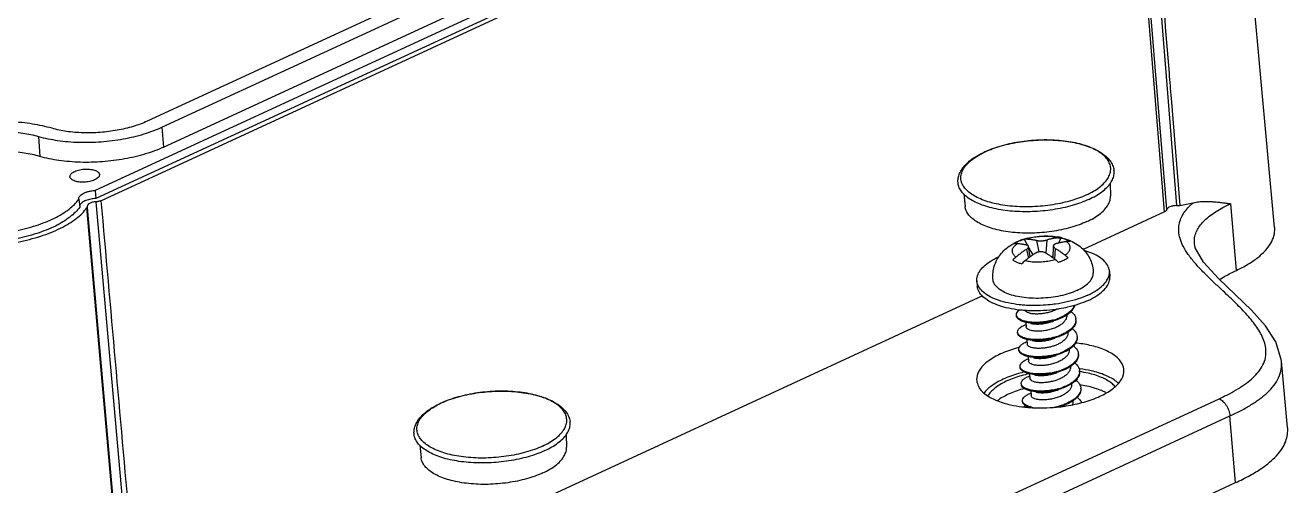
# Model space of a CAD drawing. Header units: millimetres. Extents: x -308 to 1490, y -1725 to -1095.
# Drawn here: x -203.5 to -118, y -1287 to -1255.8 of the extents above; entities that cross this region are included whole.
import ezdxf

# ---------------------------------------------------------------- set-up
doc = ezdxf.new("R2010")
doc.units = ezdxf.units.MM

# ---------------------------------------------------------------- blocks, each defined once
blk = doc.blocks.new('*u3')
for p, q in [((83.087, -25.831), (79.627, 12.073)), ((72.577, 8.74), (3.216, -23.319)), ((72.635, 8.2), (3.263, -23.865)), ((3.608, -24.011), (72.977, 8.053)), ((65.085, 8.346), (6.733, -18.625)), ((7.74, -19.027), (66.03, 7.915)), ((75.62, -24.774), (72.977, 8.053)), ((75.781, -24.617), (73.138, 8.21)), ((73.806, 8.48), (76.448, -24.347)), ((7.838, -20.385), (66.16, 6.572)), ((76.071, -17.068), (76.656, -24.332)), ((-0.615, -19.656), (-0.527, -21.012)), ((7.74, -19.027), (7.838, -20.385)), ((71.944, -22.849), (71.972, -23.695)), ((2.115, -23.904), (2.113, -23.888)), ((2.115, -23.904), (2.175, -24.441)), ((3.216, -23.319), (3.263, -23.865)), ((62.03, -23.554), (62.124, -24.402)), ((5.534, -57.122), (2.658, -24.484)), ((2.68, -24.384), (2.681, -24.395)), ((2.681, -24.395), (2.682, -24.406)), ((5.569, -57.119), (2.689, -24.481)), ((3.261, -24.088), (6.148, -56.803)), ((75.62, -24.774), (70.123, -27.315)), ((80.496, -28.732), (80.114, -24.215)), ((66.132, -26.618), (66.331, -26.994)), ((66.273, -27.316), (66.411, -27.901)), ((66.331, -26.994), (66.346, -27.022)), ((66.536, -27.808), (66.429, -27.108)), ((66.967, -26.702), (67.121, -27.485)), ((67.659, -26.675), (67.594, -27.563)), ((68.095, -27.901), (68.104, -27.078)), ((68.234, -27.242), (68.184, -27.968)), ((68.614, -26.524), (68.456, -26.882)), ((77.657, -26.943), (77.655, -26.919)), ((71.9, -28.792), (71.926, -29.151)), ((62.923, -29.436), (62.949, -29.794)), ((63.304, -30.467), (33.287, -44.341)), ((66.233, -32.247), (66.255, -32.566)), ((69.004, -31.756), (69.007, -31.784)), ((69.088, -32.922), (69.09, -32.948)), ((66.316, -33.412), (66.339, -33.73)), ((69.171, -34.081), (69.173, -34.112)), ((66.4, -34.577), (66.422, -34.894)), ((83.962, -39.371), (83.553, -34.89)), ((66.483, -35.739), (66.506, -36.058)), ((69.255, -35.251), (69.257, -35.276)), ((69.338, -36.411), (69.34, -36.44)), ((35.124, -57.865), (79.326, -37.434)), ((66.567, -36.904), (66.589, -37.222)), ((69.422, -37.574), (69.424, -37.604)), ((35.86, -59.031), (80.062, -38.6)), ((80.444, -43.118), (80.062, -38.6)), ((35.109, -39.875), (35.136, -40.721)), ((25.195, -40.58), (25.289, -41.428)), ((36.241, -63.549), (80.444, -43.118))]:
    blk.add_line(p, q)
blk.add_lwpolyline([(83.553, -34.894), (83.539, -34.767), (83.164, -33.584), (82.457, -32.489), (81.521, -31.438), (80.434, -30.385), (79.281, -29.289), (78.263, -28.172), (77.712, -27.211), (77.655, -26.919)])
for centre, radius, start, end in [((66.152, -26.579), 6.466, 114.36148, 114.80639), ((66.069, -26.282), 6.149, 114.80596, 115.26316), ((76.47, -23.225), 1.122, 268.89445, 279.58237), ((73.936, -8.259), 16.302, 279.6078, 282.88217), ((67.687, -30.553), 4.146, 77.04866, 80.14899), ((67.124, -30.06), 3.583, 114.79166, 117.83513), ((66.719, -28.843), 2.29, 118.32845, 118.91236), ((67.216, -30.258), 3.801, 112.44176, 114.79731), ((66.825, -29.044), 2.518, 114.75686, 118.27911), ((67.343, -30.575), 4.143, 107.01377, 112.39528), ((66.973, -29.361), 2.868, 112.7948, 114.79266), ((67.461, -30.949), 4.535, 104.61147, 107.05553), ((66.274, -27.339), 0.735, 100.31037, 101.13105), ((180.113, 33.191), 128.718, 207.9832, 208.2283), ((67.724, -30.391), 3.98, 76.07841, 77.0335), ((67.963, -29.662), 3.212, 66.29919, 66.51407), ((66.72, -32.879), 5.571, 114.49939, 114.80672), ((66.459, -29.182), 2.471, 144.59555, 146.7509), ((67.06, -29.621), 2.331, 129.71182, 136.92636), ((67.666, -29.88), 2.331, 129.71182, 136.92636), ((5.316, 0.701), 68.901, 335.52121, 335.67077), ((67.038, -28.275), 3.967, 285.4152, 289.91017), ((67.131, -28.542), 3.685, 289.95674, 290.85465), ((67.735, -29.836), 2.306, 301.34357, 303.09272), ((69.049, -32.091), 0.58, 358.46938, 3.93631), ((67.119, -29.431), 3.976, 285.46294, 289.85145), ((67.825, -30.96), 2.288, 302.59873, 302.79352), ((69.151, -33.257), 0.561, 358.6243, 4.27265), ((68.166, -42.957), 9.316, 104.76307, 105.12224), ((66.849, -30.95), 2.466, 258.54336, 259.14813), ((67.129, -30.343), 4.238, 285.54898, 285.78185), ((67.21, -30.617), 3.953, 285.73612, 289.89874), ((69.213, -34.419), 0.582, 358.479, 3.93031), ((68.394, -44.538), 9.01, 102.26388, 102.543), ((67.015, -33.287), 2.458, 258.54161, 258.76107), ((67.284, -31.755), 3.98, 285.46712, 289.85019), ((67.99, -33.286), 2.29, 302.5996, 302.76616), ((68.01, -33.366), 2.262, 302.76568, 303.10349), ((68.785, -44.28), 8.94, 82.85341, 83.11841), ((69.302, -35.585), 0.577, 354.94269, 4.20833), ((68.297, -44.739), 8.28, 104.99105, 106.0349), ((67.372, -32.931), 3.968, 285.42083, 289.91433), ((67.457, -33.176), 3.708, 289.96005, 290.56098), ((68.833, -44.201), 7.772, 81.44476, 82.01208), ((69.411, -36.747), 0.552, 358.44429, 4.12701), ((68.928, -38.339), 1.277, 49.46942, 52.11457), ((69.778, -40.686), 4.123, 66.00198, 67.19425), ((70.037, -40.111), 3.492, 62.38325, 66.05354), ((29.316, -43.605), 6.466, 114.36148, 114.80639), ((29.234, -43.307), 6.149, 114.80596, 115.26316), ((67.162, -28.575), 9.477, 262.75204, 265.3132), ((67.202, -39.457), 1.846, 123.25778, 126.35773), ((67.272, -39.562), 1.972, 122.05612, 123.27642), ((67.223, -27.869), 10.185, 265.293, 266.94061), ((67.152, -35.768), 2.301, 256.9128, 258.35209), ((67.178, -35.641), 2.431, 258.35179, 259.67618), ((67.323, -33.615), 4.465, 280.73875, 285.47275), ((67.438, -34.039), 4.025, 285.51337, 289.84533), ((67.262, -26.935), 11.119, 276.55538, 278.10579), ((67.271, -27.003), 11.05, 278.10664, 278.82098)]:
    blk.add_arc(centre, radius, start, end)
for points, start_tangent, end_tangent in [([(74.004, 8.493), (74.621, 0.867), (75.26, -7.031), (75.934, -15.372), (76.071, -17.068)], (0.080723, -0.996737), (0.08044, -0.996759)), ([(0.293, -19.105), (-1.025, -18.815), (-2.484, -18.66), (-4.025, -18.647), (-5.58, -18.777), (-7.082, -19.044), (-8.468, -19.436)], (-0.960721, 0.277515), (-0.945595, -0.325345)), ([(6.733, -18.625), (5.797, -18.978), (4.707, -19.239), (3.557, -19.385), (2.398, -19.411), (1.277, -19.315), (0.293, -19.105)], (-0.907726, -0.419563), (-0.960721, 0.277515)), ([(-7.665, -19.922), (-6.552, -19.609), (-5.338, -19.394), (-4.09, -19.29), (-2.853, -19.3), (-1.674, -19.424), (-0.615, -19.656)], (0.946209, 0.323555), (0.961335, -0.275381)), ([(-0.615, -19.656), (0.666, -19.926), (2.121, -20.049), (3.624, -20.014), (5.114, -19.824), (6.526, -19.485), (7.74, -19.027)], (0.961335, -0.275381), (0.907726, 0.419563)), ([(7.838, -20.385), (6.622, -20.843), (5.207, -21.182), (3.716, -21.372), (2.211, -21.407), (0.755, -21.283), (-0.527, -21.012)], (-0.907726, -0.419563), (-0.961017, 0.276488)), ([(63.485, -20.689), (63.989, -20.484), (64.586, -20.292), (65.221, -20.135), (65.882, -20.016), (66.56, -19.936), (67.244, -19.896), (67.923, -19.896), (68.586, -19.938), (69.223, -20.02), (69.824, -20.142), (70.378, -20.304), (70.878, -20.505), (71.312, -20.743), (71.669, -21.014), (71.939, -21.311), (72.117, -21.622), (72.207, -21.94)], (0.910957, 0.412502), (0.149529, -0.988757)), ([(71.964, -22.088), (71.987, -21.893), (71.948, -21.589), (71.814, -21.296), (71.589, -21.019), (71.277, -20.763), (70.884, -20.533), (70.417, -20.334), (69.884, -20.168), (69.297, -20.04), (68.664, -19.951), (67.999, -19.904), (67.314, -19.898), (66.622, -19.935), (65.934, -20.013), (65.265, -20.131), (64.627, -20.287), (64.031, -20.478), (63.489, -20.7)], (0.212951, 0.977063), (-0.907726, -0.419563)), ([(-0.527, -21.012), (-1.583, -20.779), (-2.76, -20.655), (-3.995, -20.645), (-5.241, -20.749), (-6.453, -20.963), (-7.564, -21.277)], (-0.961017, 0.276488), (-0.945891, -0.324484)), ([(61.641, -22.698), (61.678, -22.398), (61.788, -22.092), (61.978, -21.785), (62.245, -21.486), (62.584, -21.204), (62.984, -20.944), (63.439, -20.71)], (0.006893, 0.999976), (0.907726, 0.419563)), ([(61.905, -22.813), (61.878, -22.733), (61.838, -22.429), (61.893, -22.121), (62.041, -21.813), (62.28, -21.511), (62.606, -21.222), (63.011, -20.95), (63.445, -20.721)], (-0.354169, 0.935181), (0.904349, 0.426793)), ([(1.512, -22.387), (1.511, -22.35), (1.604, -22.178), (1.835, -22.026)], (-0.127806, 0.991799), (0.907726, 0.419563)), ([(1.835, -22.026), (2.168, -21.917), (2.553, -21.869), (2.931, -21.888), (3.244, -21.972), (3.446, -22.108), (3.504, -22.246)], (0.907726, 0.419563), (0.090605, -0.995887)), ([(70.336, -23.622), (70.814, -23.373), (71.22, -23.101), (71.545, -22.811), (71.784, -22.509), (71.933, -22.201), (71.964, -22.088)], (0.907726, 0.419563), (0.212951, 0.977063)), ([(70.498, -23.922), (70.977, -23.674), (71.387, -23.403), (71.72, -23.116), (71.972, -22.816), (72.137, -22.509), (72.214, -22.2), (72.207, -21.94)], (0.907726, 0.419563), (-0.148571, 0.988902)), ([(3.181, -22.6), (2.848, -22.708), (2.463, -22.757), (2.085, -22.737), (1.771, -22.653), (1.569, -22.517), (1.512, -22.387)], (-0.907726, -0.419563), (-0.127806, 0.991799)), ([(3.504, -22.246), (3.505, -22.275), (3.412, -22.448), (3.181, -22.6)], (0.090605, -0.995887), (-0.907726, -0.419563)), ([(70.498, -23.922), (69.957, -24.145), (69.365, -24.338), (68.732, -24.497), (68.067, -24.621), (67.383, -24.706), (66.692, -24.753), (66.004, -24.758), (65.332, -24.724), (64.688, -24.65), (64.082, -24.537), (63.524, -24.388), (63.025, -24.205), (62.593, -23.99), (62.235, -23.749), (61.957, -23.484), (61.765, -23.201), (61.66, -22.905), (61.641, -22.698)], (-0.907726, -0.419563), (0.006152, 0.999981)), ([(70.336, -23.622), (69.794, -23.844), (69.198, -24.035), (68.56, -24.191), (67.891, -24.309), (67.204, -24.387), (66.511, -24.424), (65.826, -24.418), (65.161, -24.371), (64.529, -24.282), (63.941, -24.154), (63.409, -23.988), (62.941, -23.789), (62.548, -23.559), (62.236, -23.304), (62.011, -23.026), (61.905, -22.813)], (-0.907726, -0.419563), (-0.354169, 0.935181)), ([(-10.814, -24.392), (-10.281, -25.021), (-9.411, -25.559), (-8.26, -25.971), (-6.878, -26.24), (-5.364, -26.346), (-3.774, -26.286), (-2.226, -26.064), (-0.779, -25.689), (0.464, -25.186), (1.45, -24.578), (2.115, -23.904)], (0.470697, -0.882295), (0.577196, 0.816605)), ([(2.113, -23.888), (2.12, -23.803), (2.172, -23.702), (2.267, -23.606), (2.403, -23.518), (2.574, -23.442), (2.773, -23.382), (2.99, -23.341), (3.216, -23.319)], (-0.105003, 0.994472), (0.998668, 0.051589)), ([(3.263, -23.865), (2.919, -23.906), (2.593, -23.998), (2.454, -24.062), (2.341, -24.133), (2.257, -24.209), (2.201, -24.287), (2.179, -24.341)], (-0.99883, -0.04836), (-0.272625, -0.96212)), ([(70.369, -25.43), (70.833, -25.187), (71.227, -24.923), (71.543, -24.642), (71.775, -24.35), (71.919, -24.05), (71.972, -23.751), (71.972, -23.695)], (0.907726, 0.419563), (-0.033744, 0.999431)), ([(-11.292, -25.011), (-10.717, -25.69), (-9.781, -26.269), (-8.535, -26.716), (-7.05, -27.005), (-5.408, -27.12), (-3.7, -27.056), (-2.022, -26.815), (-0.467, -26.411), (0.879, -25.867), (1.94, -25.212), (2.658, -24.484)], (0.470334, -0.882488), (0.576935, 0.81679)), ([(2.175, -24.441), (1.508, -25.118), (0.519, -25.728), (-0.728, -26.232), (-2.18, -26.61), (-3.734, -26.833), (-5.329, -26.893), (-6.849, -26.786), (-8.236, -26.516), (-9.39, -26.102), (-10.262, -25.562), (-10.796, -24.931)], (-0.576409, -0.817161), (-0.469607, 0.882876)), ([(2.682, -24.406), (2.679, -24.44), (2.658, -24.484)], (0.083759, -0.996486), (-0.576935, -0.81679)), ([(3.261, -24.088), (3.025, -24.121), (2.828, -24.193), (2.709, -24.29), (2.679, -24.384)], (-0.99883, -0.048366), (0.073424, -0.997301)), ([(3.608, -24.011), (3.533, -24.04), (3.448, -24.063), (3.356, -24.08), (3.261, -24.088)], (-0.907726, -0.419563), (-0.99883, -0.048366)), ([(3.608, -24.011), (4.571, -34.915), (5.533, -45.82), (6.499, -56.723)], (0.087898, -0.99613), (0.087898, -0.99613)), ([(70.369, -25.43), (69.843, -25.645), (69.264, -25.831), (68.645, -25.982), (67.995, -26.097), (67.328, -26.172), (66.656, -26.208), (65.99, -26.203), (65.345, -26.156), (64.731, -26.07), (64.16, -25.946), (63.643, -25.785), (63.19, -25.592), (62.808, -25.369), (62.505, -25.12), (62.287, -24.851), (62.157, -24.567), (62.124, -24.402)], (-0.907726, -0.419563), (-0.110645, 0.99386)), ([(75.781, -24.617), (75.757, -24.674), (75.702, -24.727), (75.62, -24.774)], (-0.153092, -0.988212), (-0.907726, -0.419563)), ([(76.448, -24.347), (76.214, -24.364), (75.998, -24.421), (75.847, -24.511), (75.781, -24.617)], (-0.999802, 0.019921), (-0.153092, -0.988212)), ([(79.326, -37.434), (80.023, -37.09), (80.639, -36.738), (81.175, -36.375), (81.619, -36.007), (81.994, -35.605), (82.293, -35.141), (82.467, -34.631), (82.496, -34.13), (82.412, -33.662), (82.246, -33.221), (82.016, -32.795), (81.733, -32.379), (81.408, -31.968), (81.051, -31.565), (80.672, -31.171), (80.271, -30.774), (79.833, -30.357), (79.342, -29.897), (78.798, -29.382), (78.233, -28.823), (77.697, -28.242), (77.239, -27.661), (76.894, -27.097), (76.68, -26.569), (76.592, -26.081), (76.617, -25.631), (76.74, -25.218), (76.942, -24.844), (77.215, -24.495), (77.57, -24.15)], (0.907724, 0.419567), (0.758485, 0.65169)), ([(77.57, -24.15), (77.969, -24.085), (78.334, -24.063), (78.669, -24.066), (78.983, -24.085), (79.282, -24.113), (79.569, -24.147), (79.846, -24.182), (80.114, -24.215)], (0.974736, 0.223362), (0.993178, -0.116604)), ([(77.655, -26.919), (77.65, -26.718), (77.713, -26.325), (77.856, -25.972), (78.062, -25.654), (78.337, -25.349), (78.692, -25.043), (79.118, -24.748), (79.588, -24.476), (80.114, -24.215)], (-0.07742, 0.996999), (0.907726, 0.419564)), ([(66.317, -26.561), (66.846, -26.454), (67.451, -26.402), (68.06, -26.423), (68.397, -26.469)], (0.967625, 0.252394), (0.985207, -0.171371)), ([(68.387, -26.527), (68.004, -26.459), (67.586, -26.432), (67.153, -26.449), (66.726, -26.507), (66.327, -26.605)], (-0.971362, 0.237605), (-0.956548, -0.291576)), ([(80.496, -28.732), (81.28, -28.321), (81.938, -27.871), (82.457, -27.392), (82.827, -26.894), (83.04, -26.386), (83.091, -25.88), (83.087, -25.831)], (0.907726, 0.419563), (-0.091649, 0.995791)), ([(64.445, -27.75), (64.755, -27.39), (65.148, -27.073), (65.451, -26.892)], (0.579327, 0.815096), (0.884166, 0.467172)), ([(65.571, -27.828), (65.403, -27.661), (65.327, -27.477), (65.346, -27.284), (65.46, -27.092), (65.664, -26.911)], (-0.805632, 0.592416), (0.816964, 0.576689)), ([(65.469, -26.924), (65.611, -26.838)], (0.832552, 0.553947), (0.87535, 0.483489)), ([(65.664, -26.911), (65.566, -26.912), (65.469, -26.924)], (-0.998763, 0.049732), (-0.981186, -0.193065)), ([(66.273, -27.316), (66.181, -27.375), (66.085, -27.44), (65.985, -27.51), (65.881, -27.585), (65.776, -27.665), (65.671, -27.746), (65.571, -27.828)], (-0.844199, -0.536029), (-0.770078, -0.637949)), ([(65.664, -26.911), (65.768, -26.918), (65.868, -26.928), (65.965, -26.941), (66.056, -26.955), (66.141, -26.972), (66.223, -26.989), (66.304, -27.008)], (0.998763, -0.049732), (0.970333, -0.241771)), ([(65.862, -26.718), (65.945, -26.684), (66.132, -26.618)], (0.921802, 0.387662), (0.951651, 0.307182)), ([(66.143, -26.616), (66.229, -26.605), (66.327, -26.605)], (0.983851, 0.178992), (0.998763, -0.049732)), ([(66.273, -27.316), (66.32, -27.283), (66.36, -27.249), (66.391, -27.215), (66.413, -27.181), (66.426, -27.148), (66.429, -27.117), (66.429, -27.109)], (0.844199, 0.536029), (-0.153856, 0.988093)), ([(66.429, -27.109), (66.423, -27.088), (66.406, -27.062), (66.381, -27.04), (66.346, -27.022), (66.304, -27.008)], (-0.153856, 0.988093), (-0.970333, 0.241771)), ([(66.327, -26.605), (66.431, -26.612), (66.531, -26.622), (66.628, -26.634), (66.719, -26.649), (66.804, -26.665), (66.886, -26.682), (66.967, -26.702)], (0.998763, -0.049732), (0.970333, -0.241771)), ([(66.967, -26.702), (67.017, -26.712), (67.073, -26.72), (67.135, -26.726), (67.201, -26.728), (67.27, -26.728), (67.34, -26.726), (67.41, -26.72), (67.478, -26.713), (67.543, -26.702), (67.604, -26.69), (67.659, -26.675)], (0.970333, -0.241771), (0.959522, 0.281635)), ([(68.387, -26.527), (68.281, -26.54), (68.171, -26.557), (68.06, -26.577), (67.952, -26.6), (67.849, -26.624), (67.751, -26.649), (67.659, -26.675)], (-0.993596, -0.112995), (-0.959522, -0.281635)), ([(68.265, -26.934), (68.217, -26.951), (68.176, -26.972), (68.144, -26.997), (68.121, -27.024), (68.108, -27.054), (68.104, -27.078)], (-0.959522, -0.281635), (-0.012713, -0.999919)), ([(68.104, -27.078), (68.105, -27.085), (68.112, -27.117), (68.128, -27.149), (68.155, -27.182), (68.19, -27.213), (68.234, -27.242)], (-0.012713, -0.999919), (0.857573, -0.514363)), ([(68.234, -27.242), (68.317, -27.293), (68.402, -27.347), (68.492, -27.406), (68.589, -27.473), (68.691, -27.545), (68.795, -27.622), (68.9, -27.703)], (0.857573, -0.514363), (0.787054, -0.616885)), ([(68.993, -26.785), (68.887, -26.799), (68.777, -26.816), (68.666, -26.836), (68.558, -26.859), (68.455, -26.883), (68.357, -26.908), (68.265, -26.934)], (-0.993596, -0.112995), (-0.959522, -0.281635)), ([(68.387, -26.527), (68.5, -26.519), (68.614, -26.524)], (0.993596, 0.112995), (0.995449, -0.095291)), ([(68.614, -26.524), (68.846, -26.596), (69.049, -26.683), (69.22, -26.783)], (0.966688, -0.255958), (0.826318, -0.563205)), ([(68.681, -26.528), (69.242, -26.717)], (0.97062, -0.240618), (0.917158, -0.398525)), ([(68.9, -27.703), (69.103, -27.521), (69.217, -27.33), (69.237, -27.137), (69.161, -26.952), (68.993, -26.785)], (0.816964, 0.576689), (-0.805632, 0.592416)), ([(69.22, -26.783), (69.106, -26.778), (68.993, -26.785)], (-0.995449, 0.095291), (-0.993596, -0.112995)), ([(69.254, -26.722), (69.716, -26.974), (70.095, -27.282), (70.392, -27.634), (70.608, -28.019), (70.75, -28.449), (70.804, -28.908)], (0.915656, -0.401962), (0.016266, -0.999868)), ([(62.923, -29.436), (62.939, -29.191), (63.091, -28.822), (63.389, -28.463), (63.825, -28.125), (64.382, -27.822)], (-0.069112, 0.997609), (0.907726, 0.419563)), ([(64.024, -29.394), (64.009, -28.974), (64.074, -28.553), (64.218, -28.142), (64.393, -27.827)], (-0.126592, 0.991955), (0.548261, 0.836308)), ([(65.358, -28.03), (65.529, -28.129), (65.732, -28.216), (65.963, -28.288)], (0.826318, -0.563205), (0.966688, -0.255958)), ([(66.878, -27.575), (66.787, -27.634), (66.691, -27.698), (66.591, -27.768), (66.487, -27.844), (66.381, -27.923), (66.277, -28.005), (66.177, -28.087)], (-0.844199, -0.536029), (-0.770078, -0.637949)), ([(68.237, -28.009), (67.837, -28.107), (67.411, -28.165), (66.978, -28.181), (66.559, -28.155), (66.177, -28.087)], (-0.956548, -0.291576), (-0.971362, 0.237605)), ([(67.571, -27.549), (67.52, -27.523), (67.462, -27.502), (67.4, -27.486), (67.333, -27.477), (67.264, -27.473), (67.194, -27.476), (67.124, -27.485), (67.057, -27.499), (66.992, -27.519), (66.932, -27.545), (66.878, -27.575)], (-0.857573, 0.514363), (-0.844199, -0.536029)), ([(67.571, -27.549), (67.654, -27.6), (67.739, -27.654), (67.829, -27.713), (67.926, -27.779), (68.028, -27.851), (68.132, -27.928), (68.237, -28.009)], (0.857573, -0.514363), (0.787054, -0.616885)), ([(68.445, -28.194), (68.341, -28.096), (68.237, -28.009)], (-0.707957, 0.706256), (-0.787054, 0.616885)), ([(68.807, -28.054), (68.633, -28.128), (68.445, -28.194)], (-0.907726, -0.419563), (-0.951651, -0.307182)), ([(69.108, -27.888), (68.966, -27.974), (68.807, -28.054)], (-0.832552, -0.553947), (-0.907726, -0.419563)), ([(68.9, -27.703), (69.004, -27.79), (69.108, -27.888)], (0.787054, -0.616885), (0.707957, -0.706256)), ([(71.9, -28.792), (71.883, -28.671), (71.729, -28.319), (71.429, -27.994), (70.992, -27.708), (70.433, -27.469), (70.201, -27.395)], (-0.069112, 0.997609), (-0.95958, 0.281438)), ([(69.7, -30.091), (70.145, -29.846), (70.484, -29.574), (70.706, -29.283), (70.801, -28.986), (70.804, -28.908)], (0.907726, 0.419563), (-0.020367, 0.999793)), ([(71.862, -29.123), (71.883, -29.037), (71.9, -28.792)], (0.286592, 0.958053), (-0.069112, 0.997609)), ([(79.356, -29.358), (79.721, -29.131), (80.496, -28.732)], (0.830539, 0.556961), (0.907726, 0.419563)), ([(63.012, -29.767), (62.94, -29.558), (62.923, -29.436)], (-0.429998, 0.90283), (-0.069112, 0.997609)), ([(66.169, -31.453), (65.82, -31.42), (65.077, -31.3), (64.416, -31.118), (63.857, -30.879), (63.42, -30.593), (63.119, -30.268), (62.966, -29.916), (62.949, -29.795)], (-0.99737, 0.072477), (-0.069112, 0.997609)), ([(66.178, -31.097), (65.794, -31.062), (65.052, -30.942), (64.39, -30.759), (63.831, -30.521), (63.394, -30.234), (63.094, -29.91), (63.012, -29.767)], (-0.997645, 0.068583), (-0.429998, 0.90283)), ([(69.7, -30.091), (69.168, -30.298), (68.567, -30.46), (67.923, -30.57), (67.259, -30.624), (66.6, -30.62), (65.973, -30.558), (65.401, -30.44), (64.907, -30.272), (64.508, -30.059), (64.221, -29.81), (64.057, -29.534), (64.024, -29.394)], (-0.907726, -0.419563), (-0.126525, 0.991963)), ([(70.441, -30.407), (70.998, -30.104), (71.434, -29.766), (71.732, -29.407), (71.862, -29.123)], (0.907726, 0.419563), (0.286592, 0.958053)), ([(70.466, -30.765), (71.024, -30.462), (71.459, -30.124), (71.758, -29.765), (71.909, -29.395), (71.925, -29.15)], (0.907726, 0.419563), (-0.069112, 0.997609)), ([(70.441, -30.407), (69.78, -30.667), (69.038, -30.873), (68.242, -31.02), (68.035, -31.047)], (-0.907726, -0.419563), (-0.992898, -0.118966)), ([(70.466, -30.765), (69.806, -31.025), (69.064, -31.231), (68.492, -31.344)], (-0.907726, -0.419563), (-0.986719, -0.162435)), ([(65.597, -31.756), (65.606, -31.665), (65.694, -31.516), (65.809, -31.414)], (-0.064223, 0.997936), (0.808389, 0.588649)), ([(68.492, -31.344), (68.267, -31.378), (67.442, -31.46), (66.617, -31.474), (66.169, -31.453)], (-0.986719, -0.162435), (-0.99737, 0.072477)), ([(68.035, -31.047), (67.417, -31.102), (66.591, -31.116), (66.178, -31.097)], (-0.992898, -0.118966), (-0.997645, 0.068583)), ([(68.328, -31.372), (68.229, -31.421), (67.937, -31.535), (67.628, -31.619), (67.322, -31.671), (67.026, -31.692), (66.753, -31.683), (66.523, -31.647), (66.344, -31.587), (66.226, -31.509), (66.183, -31.448)], (-0.884918, -0.465748), (-0.404188, 0.914676)), ([(69.516, -31.111), (69.479, -31.206), (69.328, -31.429), (69.098, -31.638), (68.97, -31.726)], (-0.30007, -0.953917), (-0.843387, -0.537307)), ([(69.537, -31.103), (69.522, -31.162), (69.408, -31.39), (69.209, -31.607), (68.995, -31.768)], (-0.199079, -0.979983), (-0.837655, -0.546199)), ([(69.295, -31.512), (69.382, -31.587), (69.545, -31.79), (69.623, -32.01), (69.627, -32.051)], (0.789122, -0.614237), (0.068994, -0.997617)), ([(65.607, -31.813), (65.597, -31.756)], (-0.291467, 0.956581), (-0.064223, 0.997936)), ([(66.262, -32.256), (66.239, -32.251), (65.96, -32.166), (65.754, -32.053), (65.633, -31.919), (65.6, -31.812)], (-0.978322, 0.20709), (-0.084443, 0.996428)), ([(66.273, -32.203), (66.124, -32.167), (65.872, -32.071), (65.697, -31.951), (65.607, -31.813)], (-0.979629, 0.200817), (-0.291467, 0.956581)), ([(65.679, -32.919), (65.679, -32.916), (65.716, -32.766), (65.84, -32.619), (66.048, -32.483), (66.243, -32.396)], (-0.074092, 0.997251), (0.934272, 0.356561)), ([(68.564, -32.446), (68.312, -32.585), (68.02, -32.699), (67.711, -32.783), (67.405, -32.835), (67.109, -32.856), (66.836, -32.847), (66.605, -32.81), (66.427, -32.75), (66.309, -32.672), (66.257, -32.581), (66.256, -32.566)], (-0.838373, -0.545097), (-0.051258, 0.998685)), ([(68.405, -32.057), (68.216, -32.121), (67.803, -32.226), (67.38, -32.292), (66.966, -32.317), (66.58, -32.303), (66.262, -32.256)], (-0.938746, -0.344609), (-0.978322, 0.20709)), ([(68.092, -32.1), (68.048, -32.112), (67.632, -32.201), (67.213, -32.251), (66.81, -32.261), (66.441, -32.232), (66.273, -32.203)], (-0.963803, -0.266615), (-0.979629, 0.200817)), ([(66.585, -32.326), (66.812, -32.36), (67.088, -32.368), (67.391, -32.345), (67.698, -32.291), (68, -32.207), (68.114, -32.166)], (0.975076, -0.221871), (0.933864, 0.357629)), ([(68.935, -31.806), (68.599, -31.979), (68.405, -32.057)], (-0.853938, -0.520375), (-0.938746, -0.344609)), ([(68.97, -31.726), (68.798, -31.826), (68.443, -31.985)], (-0.843387, -0.537307), (-0.934476, -0.356026)), ([(69.006, -31.784), (68.993, -31.935), (68.912, -32.116), (68.765, -32.29), (68.564, -32.446)], (0.069434, -0.997587), (-0.838373, -0.545097)), ([(69.628, -32.107), (69.611, -32.237), (69.51, -32.464), (69.324, -32.682), (69.064, -32.883)], (-0.026386, -0.999652), (-0.840627, -0.541615)), ([(69.631, -32.107), (69.626, -32.237), (69.546, -32.466), (69.379, -32.689), (69.133, -32.896), (69.08, -32.931)], (0.070577, -0.997506), (-0.836718, -0.547634)), ([(65.689, -32.972), (65.679, -32.919)], (-0.292579, 0.956241), (-0.074092, 0.997251)), ([(66.345, -33.42), (66.143, -33.366), (65.908, -33.263), (65.753, -33.137), (65.685, -32.994), (65.683, -32.975)], (-0.978434, 0.206558), (-0.061072, 0.998133)), ([(66.359, -33.367), (66.093, -33.294), (65.872, -33.188), (65.732, -33.059), (65.689, -32.972)], (-0.980066, 0.198672), (-0.292579, 0.956241)), ([(68.489, -33.221), (68.452, -33.234), (68.049, -33.354), (67.627, -33.435), (67.207, -33.476), (66.808, -33.477), (66.448, -33.439), (66.345, -33.42)], (-0.938792, -0.344484), (-0.978434, 0.206558)), ([(68.179, -33.263), (67.959, -33.318), (67.539, -33.391), (67.125, -33.424), (66.734, -33.417), (66.385, -33.372)], (-0.96358, -0.267419), (-0.982108, 0.188316)), ([(66.668, -33.49), (66.881, -33.523), (67.158, -33.532), (67.462, -33.51), (67.768, -33.458), (68.073, -33.374), (68.197, -33.33)], (0.975044, -0.222014), (0.933859, 0.357641)), ([(69.057, -32.887), (68.739, -33.06), (68.469, -33.171)], (-0.842463, -0.538753), (-0.940343, -0.340228)), ([(69.08, -32.931), (68.819, -33.08), (68.489, -33.221)], (-0.836718, -0.547634), (-0.938792, -0.344484)), ([(69.712, -33.271), (69.662, -33.497), (69.525, -33.721), (69.307, -33.933), (69.018, -34.124), (68.671, -34.289), (68.555, -34.334)], (-0.024376, -0.999703), (-0.94002, -0.341119)), ([(69.09, -32.948), (69.076, -33.1), (68.995, -33.281), (68.849, -33.454), (68.647, -33.61)], (0.06943, -0.997587), (-0.838373, -0.545097)), ([(69.715, -33.271), (69.716, -33.312), (69.671, -33.542), (69.536, -33.768), (69.32, -33.982), (69.162, -34.096)], (0.074126, -0.997249), (-0.837283, -0.54677)), ([(69.384, -32.681), (69.544, -32.834), (69.672, -33.045), (69.711, -33.215)], (0.785936, -0.618308), (0.074153, -0.997247)), ([(65.736, -33.963), (65.597, -34.002), (64.53, -34.394)], (-0.96537, -0.260883), (-0.907726, -0.419563)), ([(65.764, -34.083), (65.768, -34.01), (65.847, -33.86), (66.013, -33.716), (66.259, -33.587), (66.327, -33.56)], (-0.072523, 0.997367), (0.93393, 0.357455)), ([(65.78, -34.158), (65.764, -34.083)], (-0.356258, 0.934388), (-0.072522, 0.997367)), ([(66.429, -34.583), (66.337, -34.562), (66.073, -34.47), (65.886, -34.352), (65.784, -34.214), (65.768, -34.139)], (-0.978236, 0.207498), (-0.072523, 0.997367)), ([(66.438, -34.53), (66.333, -34.506), (66.069, -34.414), (65.882, -34.296), (65.78, -34.158)], (-0.979469, 0.201593), (-0.356258, 0.934388)), ([(67.513, -33.996), (67.211, -34.019), (66.931, -34.012), (66.696, -33.976), (66.515, -33.916), (66.395, -33.838), (66.341, -33.746), (66.339, -33.73)], (-0.991955, -0.126595), (-0.049817, 0.998758)), ([(68.647, -33.61), (68.454, -33.72), (68.233, -33.817), (67.996, -33.896), (67.753, -33.956), (67.513, -33.996)], (-0.838373, -0.545097), (-0.991955, -0.126595)), ([(69.162, -34.096), (69.031, -34.176), (68.682, -34.342), (68.572, -34.385)], (-0.837283, -0.54677), (-0.938711, -0.344705)), ([(69.173, -34.112), (69.159, -34.267), (69.077, -34.447), (68.932, -34.618), (68.731, -34.774)], (0.069461, -0.997585), (-0.838373, -0.545097)), ([(69.462, -33.84), (69.541, -33.908), (69.709, -34.112), (69.789, -34.332), (69.794, -34.379)], (0.78889, -0.614535), (0.068869, -0.997626)), ([(72.877, -35.51), (72.762, -35.073), (72.319, -34.557), (71.574, -34.128), (70.578, -33.814), (69.597, -33.656)], (-0.044162, 0.999024), (-0.994738, 0.102454)), ([(64.53, -34.394), (63.692, -34.883), (63.14, -35.437), (62.912, -36.017), (62.915, -36.223)], (-0.907726, -0.419563), (0.117929, -0.993022)), ([(65.846, -35.247), (65.846, -35.232), (65.89, -35.082), (66.023, -34.934), (66.239, -34.798), (66.41, -34.724)], (-0.080433, 0.99676), (0.934187, 0.356784)), ([(68.731, -34.774), (68.479, -34.912), (68.188, -35.027), (67.878, -35.111), (67.572, -35.163), (67.272, -35.184), (66.997, -35.174), (66.767, -35.137), (66.591, -35.077), (66.475, -34.998), (66.424, -34.907), (66.423, -34.894)], (-0.838373, -0.545097), (-0.052832, 0.998603)), ([(67.452, -34.629), (67.042, -34.645), (66.665, -34.622), (66.429, -34.583)], (-0.996256, -0.086447), (-0.978236, 0.207498)), ([(67.448, -34.573), (67.038, -34.589), (66.661, -34.566), (66.438, -34.53)], (-0.996256, -0.086447), (-0.979469, 0.201593)), ([(66.752, -34.654), (66.98, -34.688), (67.259, -34.696), (67.561, -34.672)], (0.975103, -0.22175), (0.991955, 0.126595)), ([(68.265, -34.426), (67.868, -34.517), (67.448, -34.573)], (-0.963401, -0.268063), (-0.996256, -0.086447)), ([(68.572, -34.385), (68.291, -34.476), (67.874, -34.572), (67.452, -34.629)], (-0.938711, -0.344705), (-0.996256, -0.086447)), ([(67.561, -34.672), (67.802, -34.632), (68.044, -34.573), (68.281, -34.494)], (0.991955, 0.126595), (0.933851, 0.357663)), ([(69.795, -34.434), (69.778, -34.561), (69.678, -34.79), (69.492, -35.009), (69.23, -35.212)], (-0.026239, -0.999656), (-0.840886, -0.541213)), ([(69.798, -34.435), (69.782, -34.617), (69.682, -34.846), (69.496, -35.065), (69.245, -35.26)], (0.068869, -0.997626), (-0.83768, -0.546161)), ([(69.547, -35.005), (69.738, -35.194), (69.852, -35.41), (69.877, -35.543)], (0.788466, -0.615078), (0.072857, -0.997342)), ([(80.062, -38.6), (80.826, -38.223), (81.507, -37.833), (82.105, -37.425), (82.603, -37.006), (83.026, -36.543), (83.356, -36.006), (83.536, -35.425), (83.553, -34.895)], (0.907728, 0.41956), (-0.088145, 0.996108)), ([(66.17, -35.617), (65.749, -35.728), (64.696, -36.114)], (-0.973051, -0.230588), (-0.907726, -0.419563)), ([(66.437, -35.743), (65.929, -35.872), (64.962, -36.227)], (-0.976133, -0.217175), (-0.907726, -0.419563)), ([(65.892, -35.377), (65.846, -35.247)], (-0.540769, 0.841171), (-0.080433, 0.99676)), ([(66.512, -35.747), (66.25, -35.673), (66.032, -35.564), (65.896, -35.433), (65.85, -35.303)], (-0.978464, 0.206416), (-0.080433, 0.99676)), ([(66.527, -35.695), (66.246, -35.617), (66.028, -35.508), (65.892, -35.377)], (-0.980068, 0.198663), (-0.540769, 0.841171)), ([(65.93, -36.411), (65.945, -36.304), (66.044, -36.154), (66.229, -36.013), (66.493, -35.888)], (-0.059153, 0.998249), (0.934106, 0.356995)), ([(68.656, -35.549), (68.53, -35.592), (68.121, -35.704), (67.698, -35.776), (67.281, -35.808), (66.889, -35.799), (66.54, -35.753), (66.512, -35.747)], (-0.938782, -0.344513), (-0.978464, 0.206416)), ([(68.346, -35.591), (68.117, -35.648), (67.694, -35.72), (67.277, -35.752), (66.885, -35.743), (66.536, -35.697)], (-0.963569, -0.267461), (-0.980822, 0.194907)), ([(66.835, -35.818), (67.063, -35.852), (67.333, -35.86), (67.629, -35.838), (67.935, -35.785), (68.242, -35.701), (68.364, -35.658)], (0.975121, -0.221675), (0.933862, 0.357635)), ([(69.224, -35.215), (68.902, -35.389), (68.636, -35.498)], (-0.842456, -0.538766), (-0.940334, -0.340252)), ([(69.234, -35.268), (68.906, -35.445), (68.656, -35.549)], (-0.840886, -0.541213), (-0.938782, -0.344513)), ([(69.257, -35.276), (69.242, -35.432), (69.16, -35.611), (69.015, -35.782), (68.814, -35.938)], (0.06948, -0.997583), (-0.838373, -0.545097)), ([(69.877, -35.636), (69.811, -35.866), (69.657, -36.09), (69.423, -36.3), (69.304, -36.381)], (-0.088794, -0.99605), (-0.843258, -0.537509)), ([(69.881, -35.599), (69.881, -35.692), (69.815, -35.922), (69.661, -36.146), (69.427, -36.356), (69.33, -36.423)], (0.072857, -0.997342), (-0.836862, -0.547413)), ([(72.271, -36.601), (72.034, -36.377), (71.356, -35.986), (70.449, -35.701), (69.882, -35.597)], (-0.653277, 0.757119), (-0.989968, 0.141292)), ([(72.496, -36.371), (72.382, -36.275), (71.647, -35.851), (70.664, -35.542), (69.897, -35.409)], (-0.740056, 0.672545), (-0.992231, 0.124412)), ([(72.094, -36.775), (72.646, -36.221), (72.874, -35.641), (72.877, -35.51)], (0.801149, 0.598465), (-0.044162, 0.999024)), ([(62.915, -36.223), (63.024, -36.585), (63.467, -37.101), (64.212, -37.53), (65.208, -37.844), (65.966, -37.976)], (0.117929, -0.993022), (0.991956, -0.126584)), ([(64.696, -36.114), (63.869, -36.597), (63.405, -37.034)], (-0.907726, -0.419563), (-0.623072, -0.782165)), ([(64.962, -36.227), (64.203, -36.671), (63.7, -37.176), (63.672, -37.218)], (-0.907726, -0.419563), (-0.534952, -0.844883)), ([(65.939, -36.463), (65.936, -36.453), (65.93, -36.411)], (-0.276413, 0.961039), (-0.059153, 0.998249)), ([(66.596, -36.911), (66.437, -36.871), (66.19, -36.773), (66.022, -36.649), (65.94, -36.509), (65.934, -36.467)], (-0.978331, 0.207047), (-0.059153, 0.998249)), ([(66.607, -36.859), (66.433, -36.815), (66.186, -36.717), (66.018, -36.594), (65.939, -36.463)], (-0.979739, 0.200278), (-0.276413, 0.961039)), ([(68.814, -35.938), (68.563, -36.076), (68.271, -36.191), (67.962, -36.275), (67.656, -36.326), (67.355, -36.348), (67.08, -36.338), (66.85, -36.301), (66.674, -36.24), (66.558, -36.162), (66.507, -36.07), (66.506, -36.058)], (-0.838373, -0.545097), (-0.053223, 0.998583)), ([(68.739, -36.713), (68.365, -36.829), (67.945, -36.917), (67.524, -36.964), (67.12, -36.971), (66.752, -36.939), (66.596, -36.911)], (-0.938739, -0.34463), (-0.978331, 0.207047)), ([(68.427, -36.755), (68.361, -36.773), (67.941, -36.861), (67.52, -36.908), (67.116, -36.915), (66.748, -36.883), (66.607, -36.859)], (-0.963785, -0.266681), (-0.979739, 0.200278)), ([(69.33, -36.423), (69.123, -36.544), (68.764, -36.703), (68.739, -36.713)], (-0.836862, -0.547413), (-0.938739, -0.34463)), ([(69.304, -36.381), (69.119, -36.488), (68.759, -36.648)], (-0.843258, -0.537509), (-0.936294, -0.351216)), ([(69.34, -36.44), (69.325, -36.596), (69.244, -36.776), (69.099, -36.946), (68.898, -37.102)], (0.069504, -0.997582), (-0.838373, -0.545097)), ([(69.962, -36.762), (69.93, -36.941), (69.81, -37.168), (69.606, -37.385), (69.384, -37.547)], (-0.026249, -0.999655), (-0.844635, -0.535343)), ([(69.632, -36.17), (69.754, -36.28), (69.902, -36.488), (69.961, -36.707)], (0.787608, -0.616177), (0.072027, -0.997403)), ([(71.376, -36.885), (70.495, -36.61), (69.99, -36.516)], (-0.921802, 0.38766), (-0.98887, 0.14878)), ([(26.649, -37.715), (27.153, -37.51), (27.751, -37.318), (28.385, -37.161), (29.047, -37.042), (29.725, -36.962), (30.409, -36.922), (31.088, -36.922), (31.751, -36.963), (32.388, -37.046), (32.988, -37.168), (33.543, -37.33), (34.042, -37.53), (34.477, -37.768), (34.834, -38.04), (35.103, -38.337), (35.281, -38.648), (35.372, -38.966)], (0.910957, 0.412502), (0.149529, -0.988757)), ([(35.128, -39.114), (35.152, -38.918), (35.112, -38.615), (34.979, -38.321), (34.754, -38.044), (34.442, -37.789), (34.049, -37.559), (33.581, -37.36), (33.049, -37.194), (32.461, -37.066), (31.829, -36.977), (31.164, -36.93), (30.479, -36.924), (29.786, -36.961), (29.099, -37.039), (28.43, -37.157), (27.792, -37.313), (27.196, -37.504), (26.654, -37.726)], (0.212951, 0.977063), (-0.907726, -0.419563)), ([(65.05, -37.133), (64.312, -37.56)], (-0.907726, -0.419563), (-0.804929, -0.593372)), ([(66.01, -36.781), (65.05, -37.133)], (-0.961084, -0.276257), (-0.907726, -0.419563)), ([(66.014, -37.575), (66.015, -37.526), (66.079, -37.375), (66.232, -37.23), (66.465, -37.098), (66.577, -37.051)], (-0.082466, 0.996594), (0.933961, 0.357375)), ([(66.041, -37.673), (66.014, -37.575)], (-0.436411, 0.899748), (-0.082466, 0.996594)), ([(68.898, -37.102), (68.646, -37.24), (68.355, -37.354), (68.046, -37.438), (67.74, -37.49), (67.438, -37.512), (67.162, -37.502), (66.933, -37.464), (66.757, -37.404), (66.641, -37.325), (66.591, -37.234), (66.589, -37.222)], (-0.838373, -0.545097), (-0.053632, 0.998561)), ([(66.919, -36.982), (67.149, -37.016), (67.423, -37.023), (67.724, -37), (68.031, -36.946), (68.334, -36.862), (68.448, -36.822)], (0.975094, -0.221794), (0.933864, 0.357628)), ([(69.384, -37.547), (69.327, -37.582), (68.987, -37.754), (68.804, -37.826)], (-0.844635, -0.535343), (-0.940149, -0.340764)), ([(69.412, -37.588), (69.331, -37.638), (68.991, -37.809), (68.823, -37.876)], (-0.837594, -0.546293), (-0.938732, -0.344649)), ([(68.966, -37.923), (70.189, -37.656), (71.256, -37.264)], (0.988172, 0.153352), (0.907726, 0.419563)), ([(69.424, -37.604), (69.411, -37.749), (69.382, -37.837)], (0.068602, -0.997644), (-0.3922, -0.91988)), ([(69.965, -36.763), (69.965, -36.768), (69.934, -36.997), (69.814, -37.224), (69.61, -37.441), (69.412, -37.588)], (0.072027, -0.997403), (-0.837594, -0.546293)), ([(69.758, -37.369), (69.938, -37.57), (70.004, -37.694)], (0.759873, -0.650072), (0.37085, -0.928693)), ([(71.256, -37.264), (72.094, -36.775)], (0.907726, 0.419563), (0.801149, 0.598465)), ([(79.326, -37.434), (79.586, -37.609), (79.817, -37.892), (79.984, -38.239), (80.062, -38.6)], (0.919751, -0.392503), (0.084075, -0.996459)), ([(24.805, -39.724), (24.842, -39.424), (24.953, -39.118), (25.142, -38.811), (25.41, -38.512), (25.748, -38.23), (26.149, -37.97), (26.604, -37.736)], (0.006893, 0.999976), (0.907726, 0.419563)), ([(25.069, -39.839), (25.042, -39.759), (25.003, -39.455), (25.057, -39.147), (25.206, -38.838), (25.445, -38.537), (25.77, -38.247), (26.176, -37.975), (26.609, -37.747)], (-0.354169, 0.935181), (0.904349, 0.426793)), ([(66.499, -38.028), (66.36, -37.978), (66.161, -37.863), (66.045, -37.729), (66.018, -37.631)], (-0.954615, 0.297842), (-0.082466, 0.996594)), ([(66.631, -38.009), (66.356, -37.922), (66.157, -37.807), (66.041, -37.673)], (-0.974001, 0.226543), (-0.436411, 0.899748)), ([(66.679, -38.04), (67.669, -38.047), (68.531, -37.981)], (0.998571, -0.053439), (0.99346, 0.114182)), ([(68.823, -37.876), (68.606, -37.949), (68.551, -37.965)], (-0.938732, -0.344649), (-0.961232, -0.275741)), ([(33.501, -40.648), (33.979, -40.398), (34.384, -40.126), (34.71, -39.837), (34.949, -39.535), (35.097, -39.227), (35.128, -39.114)], (0.907726, 0.419563), (0.212951, 0.977063)), ([(33.662, -40.948), (34.141, -40.7), (34.551, -40.429), (34.885, -40.142), (35.136, -39.842), (35.302, -39.535), (35.378, -39.226), (35.372, -38.966)], (0.907726, 0.419563), (-0.148571, 0.988902)), ([(33.662, -40.948), (33.122, -41.171), (32.53, -41.363), (31.896, -41.523), (31.232, -41.647), (30.548, -41.732), (29.856, -41.778), (29.169, -41.784), (28.497, -41.75), (27.852, -41.676), (27.246, -41.563), (26.689, -41.414), (26.19, -41.23), (25.758, -41.016), (25.399, -40.775), (25.122, -40.51), (24.929, -40.227), (24.825, -39.931), (24.805, -39.724)], (-0.907726, -0.419563), (0.006152, 0.999981)), ([(33.501, -40.648), (32.959, -40.87), (32.363, -41.061), (31.725, -41.217), (31.056, -41.335), (30.368, -41.413), (29.676, -41.45), (28.991, -41.444), (28.326, -41.397), (27.693, -41.308), (27.106, -41.18), (26.573, -41.014), (26.106, -40.815), (25.713, -40.585), (25.401, -40.329), (25.176, -40.052), (25.069, -39.839)], (-0.907726, -0.419563), (-0.354169, 0.935181)), ([(80.444, -43.118), (81.416, -42.627), (82.213, -42.139), (82.846, -41.652), (83.327, -41.168), (83.666, -40.686), (83.875, -40.206), (83.965, -39.729), (83.962, -39.371)], (0.907726, 0.419563), (-0.090546, 0.995892)), ([(33.533, -42.455), (33.998, -42.213), (34.391, -41.949), (34.707, -41.668), (34.939, -41.375), (35.083, -41.076), (35.137, -40.777), (35.136, -40.721)], (0.907726, 0.419563), (-0.033744, 0.999431)), ([(33.533, -42.455), (33.007, -42.671), (32.429, -42.856), (31.809, -43.008), (31.16, -43.122), (30.493, -43.198), (29.82, -43.234), (29.155, -43.229), (28.509, -43.182), (27.896, -43.096), (27.325, -42.972), (26.808, -42.811), (26.354, -42.618), (25.973, -42.395), (25.67, -42.146), (25.451, -41.877), (25.322, -41.593), (25.289, -41.427)], (-0.907726, -0.419563), (-0.110645, 0.99386))]:
    blk.add_spline(points, degree=3, dxfattribs=dict(start_tangent=start_tangent, end_tangent=end_tangent))
blk = doc.blocks.new('*u5')
blk.add_blockref('*u3', (-106.236, 148.578))

msp = doc.modelspace()

# ---------------------------------------------------------------- block references
msp.add_blockref('*u5', (-95.729, -1392.218))

doc.saveas('drawing.dxf')
